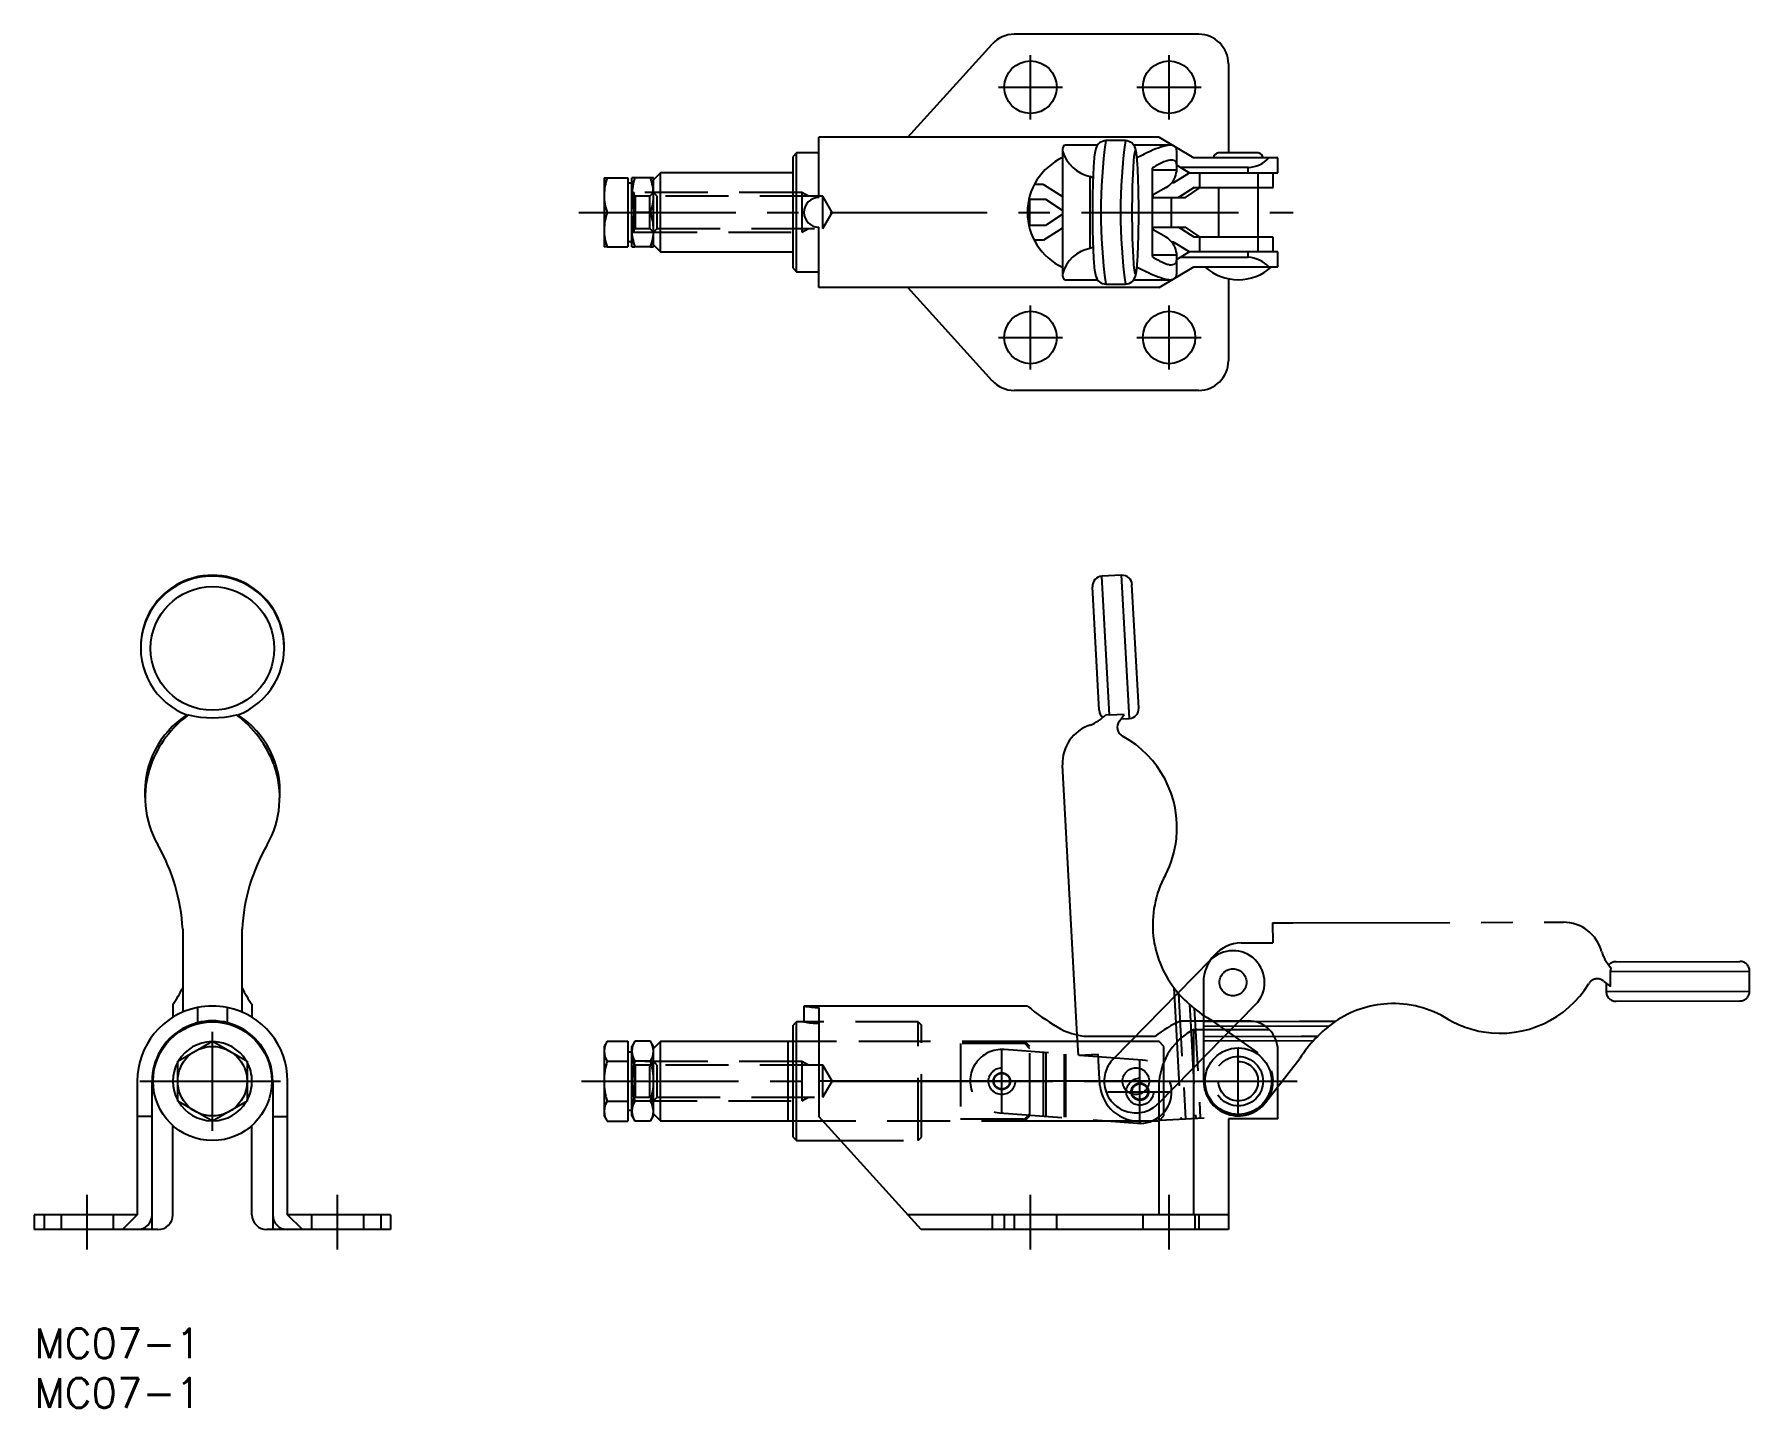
# Model space of a CAD drawing. Extents: x 0 to 173, y -8 to 131.
import ezdxf

# ---------------------------------------------------------------- set-up
doc = ezdxf.new("R2010")
doc.units = 0
doc.header["$LTSCALE"] = 0.5
for name, pattern in [('CENTER', [50.8, 31.75, -6.35, 6.35, -6.35]), ('DASHED', [19.05, 12.7, -6.35]), ('PHANTOM', [63.5, 31.75, -6.35, 6.35, -6.35, 6.35, -6.35])]:
    doc.linetypes.add(name, pattern=pattern)
for name, color, linetype in [('MSM_CENTER', 1, 'CENTER'), ('MSM_CONTINUOUS', 7, 'CONTINUOUS'), ('MSM_DASHED', 4, 'DASHED'), ('MSM_IMAGINARY', 6, 'PHANTOM'), ('MSM_PART_NUMBER', 7, 'CONTINUOUS')]:
    doc.layers.add(name, color=color, linetype=linetype)
doc.styles.get("Standard").update_dxf_attribs({"font": 'txt.shx', "height": 3, "bigfont": 'bigfont.shx'})

msp = doc.modelspace()

# ---------------------------------------------------------------- linework, layer by layer
at = {"layer": 'MSM_CENTER'}
for p, q in [((100.68, 122.22), (100.68, 128.72)), ((114.68, 122.22), (114.68, 128.72)), ((97.43, 125.47), (103.93, 125.47)), ((111.43, 125.47), (117.93, 125.47)), ((55.02, 112.82), (127.23, 112.82)), ((100.68, 96.92), (100.68, 103.42)), ((114.68, 96.92), (114.68, 103.42)), ((97.43, 100.17), (103.93, 100.17)), ((111.43, 100.17), (117.93, 100.17)), ((18, 20), (18, 30)), ((97.78, 21.75), (97.78, 28.25)), ((121.68, 21.75), (121.68, 28.25)), ((111.74, 20.69), (111.74, 27.19)), ((10.66, 25), (24.87, 25)), ((55.31, 25), (127.64, 25)), ((94.53, 25), (101.03, 25)), ((118.43, 25), (124.93, 25)), ((108.49, 23.94), (114.99, 23.94)), ((5.35, 8), (5.35, 13.5)), ((30.65, 8), (30.65, 13.5)), ((100.68, 8), (100.68, 13.5)), ((114.68, 8), (114.68, 13.5))]:
    msp.add_line(p, q, dxfattribs=at)
at = {"layer": 'MSM_CONTINUOUS'}
for p, q in [((117.68, 130.82), (99.03, 130.82)), ((88.28, 120.42), (96.8, 129.83)), ((120.68, 127.82), (120.68, 118.82)), ((79.28, 114.32), (79.28, 120.42)), ((113.68, 120.42), (79.28, 120.42)), ((110.28, 120.07), (108.28, 120.07)), ((113.68, 120.42), (117.18, 118.32)), ((77.04, 118.82), (76.68, 118.46)), ((76.68, 107.17), (76.68, 118.46)), ((79.28, 118.82), (77.04, 118.82)), ((77.04, 106.82), (77.04, 118.82)), ((103.92, 119.05), (103.92, 106.58)), ((107.44, 119.62), (104.1, 119.62)), ((114.72, 119.62), (111.12, 119.62)), ((115.48, 117.4), (115.48, 118.89)), ((125.68, 118.32), (117.18, 118.32)), ((123.68, 118.82), (119.68, 118.82)), ((125.68, 116.82), (125.68, 118.32)), ((57.58, 116.32), (57.9, 116.32)), ((57.58, 116.32), (57.58, 109.32)), ((57.9, 116.32), (59.98, 116.32)), ((59.98, 116.32), (59.98, 112.82)), ((60.7, 116.32), (60.38, 116.32)), ((60.38, 114.57), (60.38, 116.32)), ((62.27, 116.32), (60.7, 116.32)), ((62.58, 116.32), (62.27, 116.32)), ((63.29, 116.82), (62.58, 116.11)), ((62.58, 114.57), (62.58, 116.32)), ((76.68, 116.82), (63.29, 116.82)), ((63.29, 108.82), (63.29, 116.82)), ((106.71, 109.17), (106.71, 116.46)), ((106.71, 116.46), (107, 116.32)), ((112.96, 117.27), (112.96, 108.36)), ((112.96, 117.12), (115.46, 117.12)), ((115.16, 115.82), (116.76, 116.82)), ((115.48, 117.59), (116.76, 116.82)), ((122.68, 117.35), (115.87, 117.35)), ((116.76, 116.82), (125.68, 116.82)), ((117.81, 115.32), (117.81, 116.82)), ((122.68, 116.82), (122.68, 117.35)), ((123.69, 115.32), (123.69, 116.82)), ((125.19, 115.32), (125.19, 116.82)), ((60.38, 115.76), (59.98, 115.76)), ((60.38, 111.07), (60.38, 114.57)), ((62.58, 111.07), (62.58, 114.57)), ((102.01, 115.62), (101.06, 115.62)), ((102.01, 115.62), (103.92, 114.42)), ((112.96, 114.59), (113.09, 114.59)), ((114.4, 115.33), (113.09, 114.59)), ((114.96, 115.82), (115.16, 115.82)), ((117.23, 115.32), (115.64, 114.32)), ((116.34, 114.32), (117.84, 115.32)), ((117.23, 115.32), (125.19, 115.32)), ((119.68, 115.32), (119.68, 110.32)), ((123.68, 110.32), (123.68, 115.32)), ((57.9, 112.82), (59.98, 112.82)), ((59.98, 112.82), (59.98, 109.32)), ((62.27, 112.82), (60.7, 112.82)), ((100.51, 114.07), (100.61, 114.07)), ((102.22, 114.12), (100.52, 114.12)), ((100.61, 111.57), (100.61, 114.07)), ((103.92, 113.01), (102.22, 114.12)), ((112.96, 114.32), (116.34, 114.32)), ((114.94, 111.32), (114.94, 114.32)), ((60.38, 109.32), (60.38, 111.07)), ((62.58, 109.32), (62.58, 111.07)), ((79.28, 105.22), (79.28, 111.32)), ((100.61, 111.57), (100.51, 111.57)), ((100.52, 111.52), (102.22, 111.52)), ((103.92, 111.21), (102.01, 110.02)), ((102.22, 111.52), (103.92, 112.62)), ((112.96, 111.32), (116.34, 111.32)), ((112.96, 111.04), (113.09, 111.04)), ((114.4, 110.3), (113.09, 111.04)), ((117.23, 110.32), (115.64, 111.32)), ((117.84, 110.32), (116.34, 111.32)), ((57.9, 109.32), (57.58, 109.32)), ((57.9, 109.32), (59.98, 109.32)), ((59.98, 109.88), (60.38, 109.88)), ((60.38, 109.32), (60.7, 109.32)), ((62.27, 109.32), (60.7, 109.32)), ((62.27, 109.32), (62.58, 109.32)), ((62.58, 109.52), (63.29, 108.82)), ((102.01, 110.02), (101.06, 110.02)), ((107, 109.3), (106.71, 109.17)), ((115.16, 109.82), (114.96, 109.82)), ((115.16, 109.82), (116.76, 108.82)), ((125.19, 110.32), (117.23, 110.32)), ((117.81, 108.82), (117.81, 110.32)), ((123.69, 108.82), (123.69, 110.32)), ((125.19, 108.82), (125.19, 110.32)), ((63.29, 108.82), (76.68, 108.82)), ((112.96, 108.51), (115.46, 108.51)), ((116.76, 108.82), (115.48, 108.04)), ((115.48, 106.74), (115.48, 108.23)), ((115.87, 108.28), (122.68, 108.28)), ((125.68, 108.82), (116.76, 108.82)), ((122.68, 108.28), (122.68, 108.82)), ((125.68, 107.32), (125.68, 108.82)), ((76.68, 107.17), (77.04, 106.82)), ((77.04, 106.82), (79.28, 106.82)), ((104.1, 106.01), (107.44, 106.01)), ((111.12, 106.01), (114.82, 106.01)), ((113.68, 105.22), (117.18, 107.32)), ((117.18, 107.32), (125.68, 107.32)), ((120.68, 106.12), (120.68, 97.82)), ((113.68, 105.22), (79.28, 105.22)), ((96.8, 95.8), (88.28, 105.22)), ((108.28, 105.57), (110.28, 105.57)), ((117.68, 94.82), (99.03, 94.82)), ((107.62, 62.5), (106.94, 74.98)), ((109.88, 76.14), (107.88, 76.03)), ((108.65, 61.99), (107.88, 76.03)), ((110.67, 61.66), (109.88, 76.14)), ((111.62, 62.71), (110.93, 75.2)), ((108.65, 61.99), (108.28, 62.02)), ((110.16, 62.08), (108.65, 61.99)), ((109.67, 61.38), (110.16, 62.08)), ((109.87, 61.62), (110.67, 61.66)), ((105.41, 29.67), (103.92, 56.96)), ((11.19, 53.86), (11.19, 53.87)), ((15, 40.36), (15, 31.98)), ((21, 31.98), (21, 40.36)), ((115.16, 34.45), (115.36, 30.86)), ((14, 32.77), (14, 31.46)), ((16.5, 32.45), (16.5, 30.96)), ((19.5, 32.45), (19.5, 30.96)), ((22, 32.77), (22, 31.46)), ((100.38, 32.6), (77.78, 32.6)), ((77.78, 32.6), (77.78, 31)), ((79.28, 32.45), (79.28, 21.44)), ((116.75, 32.74), (116.84, 31.1)), ((77.04, 31), (76.68, 30.65)), ((76.68, 19.35), (76.68, 30.65)), ((77.78, 31), (77.04, 31)), ((77.04, 19), (77.04, 31)), ((113.26, 29.53), (106.47, 29.53)), ((115.87, 31.1), (122.68, 31.1)), ((117.18, 30.24), (124.78, 30.24)), ((117.18, 11.5), (117.18, 30.24)), ((14.5, 27.02), (18, 29.04)), ((18, 29.04), (21.5, 27.02)), ((57.9, 29.04), (57.58, 28.5)), ((57.58, 28.5), (57.58, 21.5)), ((57.9, 29.04), (59.98, 29.04)), ((59.98, 29.04), (59.98, 20.96)), ((60.38, 27.94), (59.98, 27.94)), ((60.7, 29.04), (60.38, 28.5)), ((60.38, 21.5), (60.38, 28.5)), ((62.27, 29.04), (60.7, 29.04)), ((62.58, 28.5), (62.27, 29.04)), ((63.29, 29), (62.58, 28.29)), ((62.58, 21.5), (62.58, 28.5)), ((76.68, 29), (63.29, 29)), ((63.29, 21), (63.29, 29)), ((125.68, 21.2), (125.68, 28.1)), ((14.5, 22.98), (14.5, 27.02)), ((21.5, 27.02), (21.5, 22.98)), ((57.9, 27.02), (59.98, 27.02)), ((62.27, 27.02), (60.7, 27.02)), ((10.4, 25), (10.4, 11.5)), ((11.9, 10), (11.9, 25)), ((24.1, 25), (24.1, 10)), ((25.6, 11.5), (25.6, 25)), ((113.68, 25), (79.28, 25)), ((113.68, 11.5), (113.68, 25)), ((18, 20.96), (14.5, 22.98)), ((21.5, 22.98), (18, 20.96)), ((57.9, 22.98), (59.98, 22.98)), ((62.27, 22.98), (60.7, 22.98)), ((11.9, 21.44), (10.4, 21.44)), ((24.1, 21.44), (25.6, 21.44)), ((57.58, 21.5), (57.9, 20.96)), ((57.9, 20.96), (59.98, 20.96)), ((59.98, 22.06), (60.38, 22.06)), ((60.38, 21.5), (60.7, 20.96)), ((62.27, 20.96), (60.7, 20.96)), ((62.27, 20.96), (62.58, 21.5)), ((62.58, 21.71), (63.29, 21)), ((63.29, 21), (76.68, 21)), ((89.64, 10), (79.28, 21.44)), ((120.68, 21.2), (120.68, 10)), ((125.68, 21.2), (120.68, 21.2)), ((14, 11.5), (14, 20.53)), ((22, 11.5), (22, 20.53)), ((76.68, 19.35), (77.04, 19)), ((77.04, 19), (81.49, 19)), ((0, 11.5), (0, 10)), ((10.4, 11.5), (0, 11.5)), ((0.99, 11.5), (0.99, 10)), ((10.4, 11.5), (8.9, 10)), ((27.1, 10), (25.6, 11.5)), ((36, 11.5), (25.6, 11.5)), ((35.01, 11.5), (35.01, 10)), ((36, 11.5), (36, 10)), ((120.68, 11.5), (88.28, 11.5)), ((96.8, 11.5), (96.8, 10)), ((99.03, 11.5), (99.03, 10)), ((117.68, 11.5), (117.68, 10)), ((12.5, 10), (0, 10)), ((36, 10), (23.5, 10)), ((120.68, 10), (89.64, 10))]:
    msp.add_line(p, q, dxfattribs=at)
for centre, radius in [((100.68, 125.47), 2.65), ((114.68, 125.47), 2.65), ((100.68, 100.17), 2.65), ((114.68, 100.17), 2.65), ((18, 68.74), 6.25), ((18, 25), 6), ((18, 25), 3.51), ((121.68, 25), 3.36)]:
    msp.add_circle(centre, radius, dxfattribs=at)
for centre, radius, start, end in [((99.03, 127.82), 3, 90, 137.85), ((117.68, 127.82), 3, 0, 90), ((108.31, 118.99), 1.07, 91.3122, 164.6395), ((161.18, 112.82), 53.39, 172.1954, 187.8046), ((163.17, 112.82), 53.39, 172.1954, 187.8046), ((110.25, 118.99), 1.07, 15.3605, 88.6878), ((114.79, 118.85), 0.775, 57.9695, 101.3455), ((106.47, 112.81), 6.1, 114.7628, 245.2372), ((104.8, 119.09), 0.883, 142.8342, 182.4298), ((107.49, 120.09), 3.72, 196.2788, 257.9894), ((134.68, 115.76), 27.68, 174.0568, 177.6103), ((111.21, 118.2), 4.08, 164.6927, 173.9363), ((194.44, 112.82), 83.51, 176.4339, 183.5661), ((125.21, 116.85), 14.17, 172.9153, 175.2982), ((114.29, 118.19), 3.16, 166.4224, 172.6956), ((111.62, 118.84), 0.423, 151.135, 166.1693), ((111.28, 119.03), 0.0308, 90.8388, 149.5676), ((111.28, 119.03), 0.0308, 30.4324, 89.1612), ((107.35, 118.2), 4.08, 6.0637, 15.3073), ((110.93, 118.84), 0.423, 13.8307, 28.865), ((108.27, 118.19), 3.16, 7.3044, 13.5776), ((83.88, 115.76), 27.68, 2.3897, 5.9432), ((99.93, 117.14), 11.57, 4.3, 7.2189), ((156.26, 24.94), 103.6, 114.9272, 115.6401), ((116.25, 111.8), 7.98, 101.7189, 117.2608), ((116.71, 111.65), 6.76, 108.1724, 123.69), ((114.89, 117.21), 0.899, 68.8605, 108.4824), ((114.97, 119.09), 0.477, 4.1295, 61.7819), ((114.97, 117.63), 0.483, 8.2991, 59.3354), ((112.91, 118.7), 2.57, 4.2375, 9.4117), ((119.68, 118.32), 0.5, 90, 180), ((122.52, 120.47), 3.12, 273.0461, 316.4488), ((123.68, 118.32), 0.5, 0, 90), ((63.09, 114.49), 5.5, 160.5783, 179.1656), ((65.89, 114.49), 5.5, 160.5783, 179.1656), ((57.08, 114.49), 5.5, 0.8344, 19.4217), ((206.12, 112.82), 99.18, 177.6296, 182.3704), ((12.8, 112.78), 98.82, 357.6407, 2.3988), ((112.95, 117.34), 2.53, 322.8065, 1.3481), ((112.85, 117.28), 2.63, 2.7857, 9.383), ((62.89, 114.61), 5.31, 180.4833, 199.7729), ((65.69, 114.61), 5.31, 180.4833, 199.7729), ((57.28, 114.61), 5.31, 340.2271, 359.5167), ((113.23, 114.46), 0.192, 139.7704, 230.3567), ((113.29, 117.17), 2.15, 301.0268, 320.8624), ((63.09, 110.99), 5.5, 160.5783, 179.1656), ((65.89, 110.99), 5.5, 160.5783, 179.1656), ((57.08, 110.99), 5.5, 0.8344, 19.4217), ((79.28, 112.82), 1.5, 90, 270), ((62.89, 111.11), 5.31, 180.4833, 199.7729), ((65.69, 111.11), 5.31, 180.4833, 199.7729), ((57.28, 111.11), 5.31, 340.2271, 359.5167), ((113.23, 111.17), 0.192, 129.6433, 220.2296), ((113.29, 108.46), 2.15, 39.1376, 58.9732), ((112.95, 108.29), 2.53, 358.6519, 37.1935), ((107.36, 105.67), 3.56, 100.5111, 165.2208), ((134.68, 109.87), 27.68, 182.3897, 185.9432), ((125.21, 108.78), 14.17, 184.7018, 187.0847), ((83.88, 109.87), 27.68, 354.0568, 357.6103), ((88.96, 109.74), 22.61, 353.1376, 354.7461), ((116.71, 113.98), 6.76, 236.31, 251.8276), ((114.89, 108.42), 0.899, 251.5176, 291.1395), ((114.97, 108), 0.483, 300.6646, 351.7009), ((112.85, 108.36), 2.63, 350.617, 357.2143), ((122.45, 105.02), 3.27, 44.5496, 85.9555), ((104.8, 106.54), 0.883, 177.5702, 217.1658), ((111.21, 107.43), 4.08, 186.0637, 195.3073), ((108.31, 106.64), 1.07, 195.3605, 268.6878), ((110.25, 106.64), 1.07, 271.3122, 344.6395), ((114.29, 107.44), 3.16, 187.3044, 193.5776), ((111.62, 106.8), 0.423, 193.8307, 208.865), ((111.28, 106.61), 0.0308, 210.4324, 269.1612), ((111.28, 106.61), 0.0308, 270.8388, 329.5676), ((107.35, 107.43), 4.08, 344.6927, 353.9363), ((110.93, 106.8), 0.423, 331.135, 346.1693), ((108.27, 107.44), 3.16, 346.4224, 352.6956), ((156.26, 200.68), 103.6, 244.3619, 245.0728), ((116.25, 113.83), 7.98, 242.7392, 258.2811), ((114.79, 106.78), 0.775, 258.6545, 302.0305), ((114.97, 106.54), 0.477, 298.2181, 355.8705), ((112.91, 106.93), 2.57, 350.5883, 355.7625), ((121.68, 111.02), 5.01, 227.7539, 312.2461), ((117.68, 97.82), 3, 270, 0), ((99.03, 97.82), 3, 222.15, 270), ((18, 68.89), 7.25, 358.3545, 181.6455), ((18, 68.8), 7.25, 290.1346, 249.8654), ((107.94, 75.03), 1, 93.13, 183.13), ((109.94, 75.14), 1, 3.13, 93.13), ((108.62, 62.55), 1, 183.13, 232.1865), ((110.62, 62.66), 1, 273.13, 3.13), ((20.43, 54.23), 9.26, 122.6956, 183.3309), ((22.26, 53.02), 11.21, 126.5895, 159.4371), ((15.5, 62.13), 0.134, 274.0513, 307.6083), ((18, 72.21), 10.47, 256.627, 283.373), ((13.77, 53.05), 11.17, 20.5041, 53.4693), ((20.5, 62.13), 0.134, 232.3917, 265.9487), ((15.57, 54.23), 9.26, 356.6691, 57.3044), ((107.92, 57.18), 4, 107.4632, 183.13), ((105.06, 65.23), 4.54, 291.3398, 315.1669), ((110.45, 60.75), 1, 141.0202, 241.5636), ((104.98, 50.64), 10.5, 353.7939, 61.5636), ((20.82, 53.69), 9.62, 160.1676, 209.8955), ((15.18, 53.69), 9.62, 330.1045, 19.8324), ((-4.38, 39.27), 19.41, 3.2079, 29.7369), ((40.32, 39.29), 19.35, 150.2238, 176.8314), ((104.98, 50.64), 10.5, 332.7875, 353.7939), ((123.53, 40.8), 10.5, 151.3243, 186.2871), ((123.53, 40.8), 10.5, 186.2871, 217.1513), ((6.39, 38.43), 9.48, 323.3354, 335.1786), ((29.61, 38.43), 9.48, 204.8214, 216.6646), ((125.17, 42.19), 12.65, 217.6901, 241.2343), ((18, 25), 7.6, 101.3831, 180), ((18, 25), 7.6, 78.6169, 101.3831), ((18, 25), 7.6, 0, 78.6169), ((79.3, 40.22), 7.77, 258.7573, 269.8767), ((114.67, 49.71), 22.29, 230.1413, 239.5584), ((18, 25), 6.1, 359.9997, 180.0003), ((79.3, 38.62), 7.77, 258.7573, 269.8767), ((106.75, 35.92), 6.39, 238.0786, 267.474), ((120.59, 20.27), 11.81, 113.5561, 128.3714), ((120.18, 24.45), 6.52, 117.3679, 175.2016), ((122.68, 28.1), 3, 360, 90), ((18, 25), 4, 91.045, 148.955), ((18, 25), 4, 31.045, 88.955), ((59.51, 27.99), 1.92, 146.8584, 178.7573), ((59.51, 28.07), 1.92, 181.2427, 213.1416), ((62.41, 27.96), 2.03, 147.7239, 177.8918), ((62.31, 28.07), 1.92, 181.2427, 213.1416), ((60.55, 27.96), 2.03, 2.1082, 32.2761), ((60.66, 28.07), 1.92, 326.8584, 358.7573), ((18, 25), 4, 151.045, 208.955), ((18, 25), 4, 0, 28.955), ((64.95, 24.89), 7.37, 163.2303, 179.1817), ((67.52, 24.93), 7.13, 162.965, 179.4471), ((55.45, 24.93), 7.14, 0.5564, 17.0315), ((18, 25), 4, 331.045, 0), ((64.77, 25.08), 7.19, 180.618, 196.9699), ((67.74, 25.1), 7.36, 180.8113, 196.7766), ((55.23, 25.1), 7.36, 343.2196, 359.1924), ((18, 25), 4, 211.045, 268.955), ((18, 25), 4, 271.045, 328.955), ((59.51, 21.93), 1.92, 146.8584, 178.7573), ((62.41, 21.89), 2.03, 147.7239, 177.8918), ((60.55, 21.89), 2.03, 2.1082, 32.2761), ((59.51, 22.01), 1.92, 181.2427, 213.1416), ((62.31, 22.01), 1.92, 181.2427, 213.1416), ((60.66, 22.01), 1.92, 326.8584, 358.7573), ((10.4, 11.5), 1.5, 270, 360), ((12.5, 11.5), 1.5, 270, 0), ((23.5, 11.5), 1.5, 180, 270), ((25.6, 11.5), 1.5, 180, 270)]:
    msp.add_arc(centre, radius, start, end, dxfattribs=at)
at = {"layer": 'MSM_DASHED'}
for p, q in [((60.76, 114.44), (60.38, 114.82)), ((60.63, 110.82), (60.63, 114.82)), ((77.58, 114.82), (60.63, 114.82)), ((60.76, 111.19), (60.76, 114.44)), ((62.2, 114.44), (60.76, 114.44)), ((62.58, 114.82), (62.2, 114.44)), ((62.2, 111.19), (62.2, 114.44)), ((62.96, 114.44), (62.58, 114.82)), ((62.96, 111.19), (62.96, 114.44)), ((79.68, 114.44), (62.96, 114.44)), ((77.58, 114.82), (77.58, 110.82)), ((78.24, 114.44), (77.58, 114.82)), ((79.68, 111.19), (79.68, 114.44)), ((80.62, 112.82), (79.68, 114.44)), ((79.68, 111.19), (80.62, 112.82)), ((60.38, 110.82), (60.76, 111.19)), ((60.76, 111.19), (62.2, 111.19)), ((62.2, 111.19), (62.58, 110.82)), ((62.58, 110.82), (62.96, 111.19)), ((62.96, 111.19), (79.68, 111.19)), ((77.58, 110.82), (78.24, 111.19)), ((60.63, 110.82), (77.58, 110.82)), ((115.64, 33.86), (116.34, 21.21)), ((117.23, 32.39), (117.84, 21.29)), ((89.33, 31), (77.79, 31)), ((89.33, 19), (89.33, 31)), ((89.33, 31), (89.68, 30.65)), ((89.68, 19.35), (89.68, 30.65)), ((105.52, 27.63), (105.41, 29.67)), ((115.36, 30.86), (115.89, 21.18)), ((116.84, 31.1), (117.39, 21.26)), ((123.69, 27.87), (119.08, 31.1)), ((100.11, 29), (76.68, 29)), ((89.68, 29), (76.68, 29)), ((100.11, 28.8), (93.61, 28.8)), ((93.61, 28.8), (93.61, 21.2)), ((111.98, 27.13), (98.02, 28.19)), ((100.11, 28.8), (100.11, 29)), ((100.61, 28.5), (100.11, 29)), ((100.61, 28.27), (100.11, 28.8)), ((100.61, 21.5), (100.61, 28.5)), ((102.01, 21.47), (102.01, 27.89)), ((102.22, 27.87), (102.22, 21.45)), ((105.52, 27.63), (107.52, 27.74)), ((107.7, 24.55), (107.52, 27.74)), ((60.76, 26.62), (60.38, 27)), ((77.58, 27), (60.63, 27)), ((60.63, 27), (60.63, 23)), ((60.76, 23.38), (60.76, 26.62)), ((62.2, 26.62), (60.76, 26.62)), ((62.58, 27), (62.2, 26.62)), ((62.2, 23.38), (62.2, 26.62)), ((62.96, 26.62), (62.58, 27)), ((62.96, 23.38), (62.96, 26.62)), ((79.68, 26.62), (62.96, 26.62)), ((77.58, 27), (77.58, 23)), ((78.24, 26.62), (77.58, 27)), ((79.68, 23.38), (79.68, 26.62)), ((80.62, 25), (79.68, 26.62)), ((104.09, 27.73), (104.09, 21.31)), ((104.22, 27.72), (104.22, 21.3)), ((79.68, 23.38), (80.62, 25)), ((60.38, 23), (60.76, 23.38)), ((60.63, 23), (77.58, 23)), ((60.76, 23.38), (62.2, 23.38)), ((62.2, 23.38), (62.58, 23)), ((62.58, 23), (62.96, 23.38)), ((62.96, 23.38), (79.68, 23.38)), ((77.58, 23), (78.24, 23.38)), ((76.68, 21), (100.11, 21)), ((76.68, 21), (89.68, 21)), ((93.61, 21.2), (100.11, 21.2)), ((97.53, 21.81), (111.49, 20.75)), ((100.11, 21.2), (100.61, 21.73)), ((100.11, 21), (100.61, 21.5)), ((100.11, 21), (100.11, 21.2)), ((111.9, 20.96), (121.88, 21.51)), ((89.33, 19), (89.68, 19.35)), ((81.49, 19), (89.33, 19)), ((2.7, 11.5), (2.7, 10)), ((8, 10), (8, 11.5)), ((28, 11.5), (28, 10)), ((33.3, 10), (33.3, 11.5)), ((98.03, 11.5), (98.03, 10)), ((103.33, 10), (103.33, 11.5)), ((112.03, 11.5), (112.03, 10)), ((117.33, 10), (117.33, 11.5))]:
    msp.add_line(p, q, dxfattribs=at)
for centre, radius in [((97.78, 25), 1.35), ((121.68, 25), 2.5), ((121.68, 25), 2), ((97.78, 25), 0.85), ((97.78, 25), 0.8), ((111.74, 23.94), 1.37), ((111.74, 23.94), 0.875), ((111.74, 23.94), 0.8)]:
    msp.add_circle(centre, radius, dxfattribs=at)
for centre, radius, start, end in [((60.63, 115.07), 0.25, 180, 270), ((60.63, 110.57), 0.25, 90, 180), ((97.78, 25), 3.2, 85.6412, 265.6412), ((121.69, 25.01), 3.5, 273.1493, 55.03), ((60.63, 27.25), 0.25, 180, 270), ((111.74, 23.94), 3.2, 265.6412, 85.6412), ((111.68, 24.96), 4, 185.7611, 273.1493), ((60.63, 22.75), 0.25, 90, 180)]:
    msp.add_arc(centre, radius, start, end, dxfattribs=at)
at = {"layer": 'MSM_IMAGINARY'}
for p, q in [((125.15, 41), (127.19, 41.01)), ((125.15, 41), (125.16, 39)), ((127.19, 41.01), (154.52, 41.07)), ((121.96, 38.99), (125.16, 39)), ((118.85, 37.23), (109.04, 27.24)), ((159.3, 36.08), (159.35, 36.45)), ((159.86, 37.08), (172.36, 37.11)), ((118.16, 34.99), (118.18, 24.99)), ((158.63, 35.09), (159.31, 34.57)), ((158.86, 34.88), (158.86, 34.08)), ((159.3, 36.08), (173.36, 36.11)), ((159.31, 34.57), (159.3, 36.08)), ((173.36, 34.11), (173.36, 36.11)), ((158.86, 34.08), (173.36, 34.11)), ((159.87, 33.08), (172.37, 33.11)), ((113.61, 22.76), (123.42, 32.75)), ((127.86, 31.02), (118.17, 30.99)), ((130.84, 30.57), (118.17, 30.54)), ((128.02, 29.52), (118.17, 29.49)), ((131.46, 31.03), (127.86, 31.02)), ((129.67, 29.52), (128.02, 29.52)), ((76.18, 21), (76.18, 29)), ((113.67, 29), (100.17, 29)), ((114.17, 28.5), (113.67, 29)), ((114.17, 21.5), (114.17, 28.5)), ((129.3, 29.07), (118.17, 29.04)), ((124.44, 22.85), (127.91, 27.28)), ((100.17, 21), (113.67, 21)), ((113.67, 21), (114.17, 21.5))]:
    msp.add_line(p, q, dxfattribs=at)
for centre, radius in [((121.14, 34.99), 1.37), ((121.68, 25), 3.36), ((111.33, 25), 1.35)]:
    msp.add_circle(centre, radius, dxfattribs=at)
for centre, radius, start, end in [((154.53, 37.07), 4, 14.4632, 90.13), ((122.16, 35), 4, 92.7611, 180.1493), ((121.14, 34.99), 3.2, 315.5298, 135.5298), ((162.72, 39.5), 4.54, 198.3398, 222.1669), ((159.86, 36.08), 1, 90.13, 139.1865), ((172.36, 36.11), 1, 0.13, 90.13), ((148.15, 40.35), 10.5, 260.7939, 328.5636), ((157.96, 34.35), 1, 48.0202, 148.5636), ((159.86, 34.08), 1, 180.13, 270.13), ((172.36, 34.11), 1, 270.13, 0.13), ((137.36, 22.34), 10.5, 93.2871, 124.1513), ((137.36, 22.34), 10.5, 58.3243, 93.2871), ((148.15, 40.35), 10.5, 239.7875, 260.7939), ((138.66, 20.62), 12.65, 124.6901, 148.2343), ((111.33, 25), 3.2, 135.5298, 315.5298), ((121.68, 25), 3.5, 180.1493, 322.03)]:
    msp.add_arc(centre, radius, start, end, dxfattribs=at)

# ---------------------------------------------------------------- texts
at = {"layer": 'MSM_PART_NUMBER'}
for p in [(0, -3), (0, -8)]:
    msp.add_text('MC07-1', height=3, dxfattribs=at).set_placement(p)

doc.saveas('drawing.dxf')
